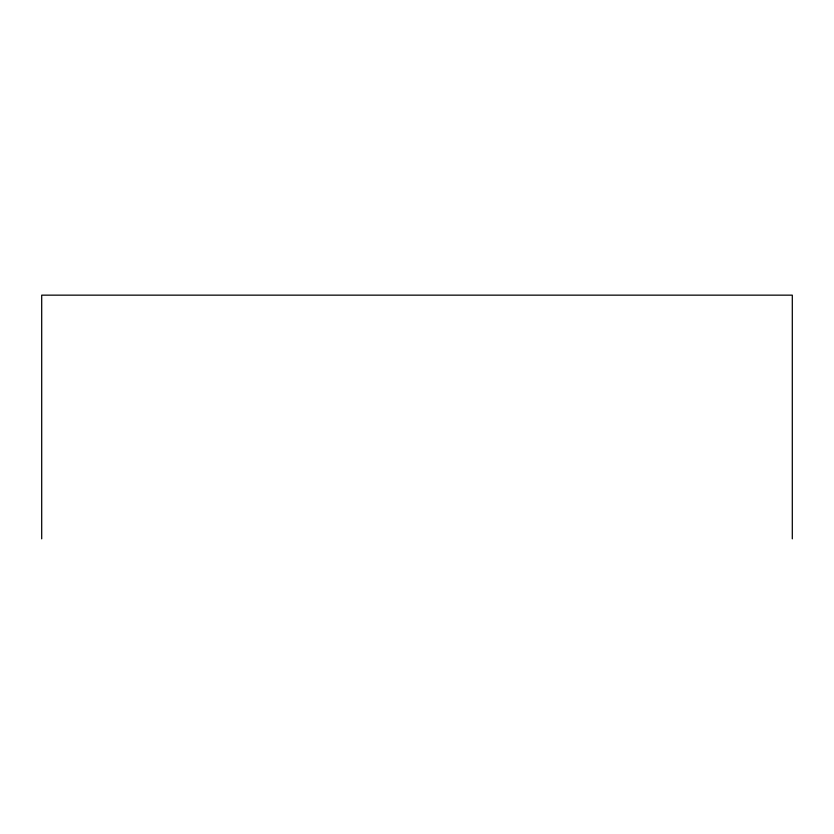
<?xml version="1.0" encoding="UTF-8"?>
<svg xmlns="http://www.w3.org/2000/svg" width="834" height="834" viewBox="0 0 834 834"><rect width="100%" height="100%" fill="white"/><g stroke="black" fill="none" stroke-linecap="round" stroke-linejoin="round"><path stroke-width="1.25" d="M792.3 538.847L792.3 295.153L41.7 295.153L41.7 538.847"/></g></svg>
